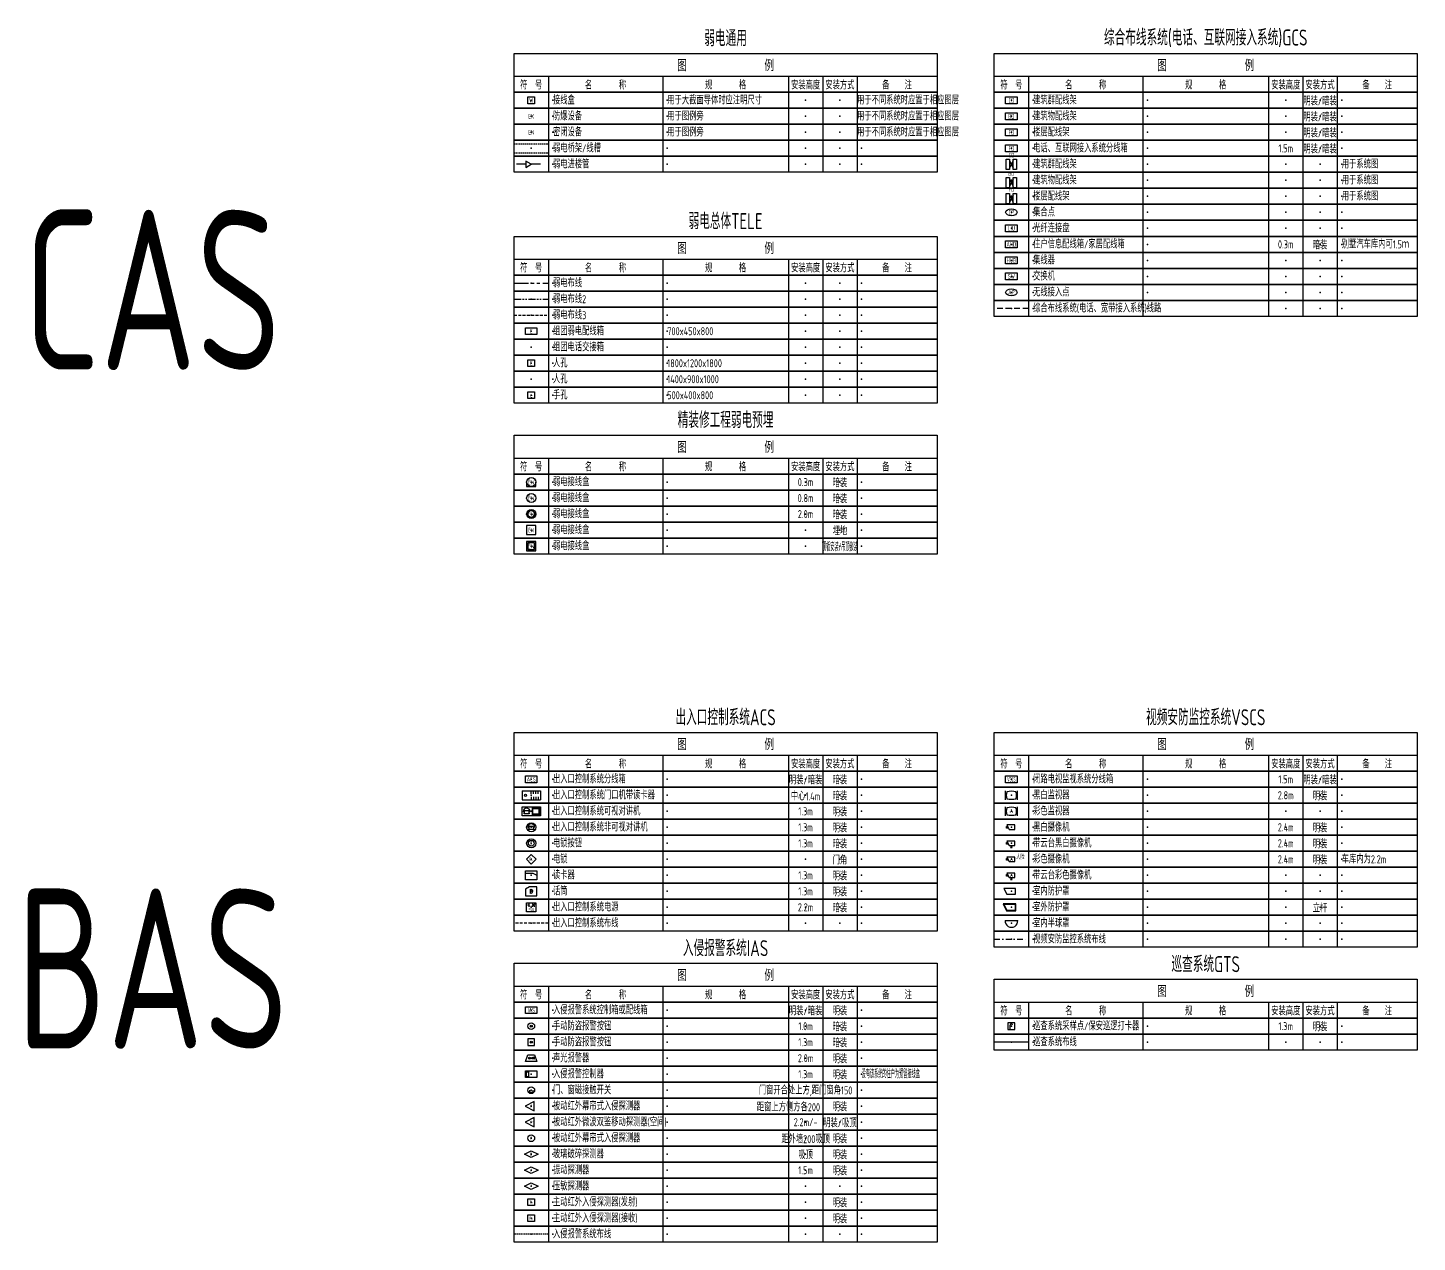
# Model space of a CAD drawing. Header units: millimetres. Extents: x -610917 to 349982, y -134386 to 210510.
# Drawn here: x -608387 to -547618, y -134386 to -81263 of the extents above; entities that cross this region are included whole.
import ezdxf
from ezdxf.enums import TextEntityAlignment as Align

# ---------------------------------------------------------------- set-up
doc = ezdxf.new("R2010")
doc.units = ezdxf.units.MM
doc.header["$LTSCALE"] = 500
doc.header["$MEASUREMENT"] = 0
for name, pattern in [('DASHDOT', [1, 0.5, -0.25, 0, -0.25]), ('DASHED', [0.75, 0.5, -0.25]), ('HIDDEN', [0.375, 0.25, -0.125]), ('HIDDEN2', [0.1875, 0.125, -0.0625]), ('PHANTOM', [2.5, 1.25, -0.25, 0.25, -0.25, 0.25, -0.25]), ('PHANTOM2', [1.25, 0.625, -0.125, 0.125, -0.125, 0.125, -0.125])]:
    doc.linetypes.add(name, pattern=pattern)
doc.layers.get('0').update_dxf_attribs({"linetype": 'CONTINUOUS'})
for name, color, linetype in [('E-ACS-DEVC', 3, 'CONTINUOUS'), ('E-ACS-EQPM', 2, 'CONTINUOUS'), ('E-ACS-WIRE', 4, 'HIDDEN'), ('E-GCS-EQPM', 3, 'CONTINUOUS'), ('E-GCS-WIRE', 4, 'DASHED'), ('E-GTS-DEVC', 3, 'CONTINUOUS'), ('E-GTS-WIRE', 4, 'CONTINUOUS'), ('E-IAS-DEVC', 3, 'CONTINUOUS'), ('E-IAS-EQPM', 2, 'CONTINUOUS'), ('E-IAS-WIRE', 4, 'HIDDEN2'), ('E-REQU-EMBD', 90, 'CONTINUOUS'), ('E-TELE-CMTB', 3, 'HIDDEN2'), ('E-TELE-DEVC', 3, 'CONTINUOUS'), ('E-TELE-EQPM', 3, 'CONTINUOUS'), ('E-TELE-WELL', 42, 'CONTINUOUS'), ('E-TELE-WIRE', 4, 'PHANTOM'), ('E-TELE-WIRE2', 4, 'PHANTOM2'), ('E-TELE-WIRE3', 4, 'HIDDEN'), ('E-UNIV-DIAG', 2, 'CONTINUOUS'), ('E-UNIV-EL', 140, 'CONTINUOUS'), ('E-UNIV-NOTE', 6, 'CONTINUOUS'), ('E-VSCS-DEVC', 3, 'CONTINUOUS'), ('E-VSCS-EQPM', 3, 'CONTINUOUS'), ('E-VSCS-WIRE', 4, 'DASHDOT')]:
    doc.layers.add(name, color=color, linetype=linetype)
doc.styles.add('TH-STYLE3', font='tssdeng.shx', dxfattribs={"width": 0.7, "bigfont": 'tssdchn.shx'})

# ---------------------------------------------------------------- blocks, each defined once
blk = doc.blocks.new('E-BKTS2')
for p, q in [((0, 0), (185, 0)), ((0, -7), (0, 0)), ((185, 0), (185, -7)), ((185, -7), (0, -7))]:
    blk.add_line(p, q)
at = {"linetype": 'Continuous'}
for p, q in [((15, 0), (15, -7)), ((65, 0), (65, -7)), ((120, 0), (120, -7)), ((135, 0), (135, -7)), ((150, 0), (150, -7))]:
    blk.add_line(p, q, dxfattribs=at)
for p in [(7.5, -3.5), (17, -3.5), (67, -3.5), (127.5, -3.5), (142.5, -3.5), (152, -3.5)]:
    blk.add_point(p, dxfattribs=at)
blk = doc.blocks.new('E-BKTS1')
blk.add_line((0, -10), (185, -10))
at = {"linetype": 'Continuous'}
for p, q in [((15, -10), (15, -17)), ((65, -10), (65, -17)), ((120, -10), (120, -17)), ((135, -10), (135, -17)), ((150, -10), (150, -17))]:
    blk.add_line(p, q, dxfattribs=at)
blk.add_lwpolyline([(0, 0), (185, 0), (185, -17), (0, -17)], close=True)
at = {"layer": 'E-UNIV-NOTE', "style": 'TH-STYLE3', "width": 0.7}
for s, height, p in [('图                例', 5, (92.5, -5)), ('安装高度', 3.5, (127.5, -13.5)), ('安装方式', 3.5, (142.5, -13.5))]:
    blk.add_text(s, height=height, dxfattribs=at).set_placement(p, align=Align.MIDDLE)
at = {"layer": 'E-UNIV-NOTE', "linetype": 'Continuous', "style": 'TH-STYLE3', "width": 0.7}
for s, p in [('符  号', (7.5, -13.5)), ('名       称', (40, -13.5)), ('规       格', (92.5, -13.5)), ('备    注', (167.5, -13.5))]:
    blk.add_text(s, height=3.5, dxfattribs=at).set_placement(p, align=Align.MIDDLE)
blk = doc.blocks.new('E-BACS31')
blk.add_lwpolyline([(-2, -2), (-2, 2), (2, 2), (2, -2)], close=True)
at = {"layer": 'E-UNIV-EL'}
for p, q in [((-1.5, 1.25), (-1.5, 0.75)), ((-1, 1.75), (-1, 0.25)), ((0.5, 1.75), (0.5, 1.25)), ((0.5, 1.25), (1.5, 1.25)), ((0.5, 0.75), (1.5, 0.75)), ((0.5, 0.25), (0.5, 0.75)), ((1.5, 1.75), (1.5, 1.25)), ((1.5, 0.25), (1.5, 0.75))]:
    blk.add_line(p, q, dxfattribs=at)
at = {"layer": 'E-UNIV-EL', "style": 'TH-STYLE3', "width": 0.7}
for tag, height, p in [('F1', 0.7, (-0.5, 0.5)), ('F', 1.3, (0, -1))]:
    blk.add_attdef(tag, text='', height=height, dxfattribs=at).set_placement(p, align=Align.MIDDLE)
blk = doc.blocks.new('E-BACS61')
blk.add_lwpolyline([(-2.5, 1), (-2.5, -2), (2.5, -2), (2.5, 2), (-0.77, 2)], close=True)
at = {"layer": 'E-UNIV-EL'}
blk.add_line((-0.5, 1), (-0.5, -1), dxfattribs=at)
blk.add_arc((0, 0), 0.75, 228.18969, 131.81031, dxfattribs=at)
blk = doc.blocks.new('E-BACS02-1')
blk.add_lwpolyline([(-4, 2), (4, 2), (4, -2), (-4, -2)], close=True)
at = {"layer": 'E-UNIV-EL'}
blk.add_lwpolyline([(-1.13, -0.16), (-0.5, -0.16, 1), (-3.5, -0.16), (-2.87, -0.16)], format="xyb", dxfattribs=at)
for points in [[(-3.12, -1.16), (-2.75, 0.34), (-1.25, 0.34), (-0.88, -1.16)], [(0.5, -1.5), (0.5, 1.5), (3.5, 1.5), (3.5, -1.5)], [(0.75, -1.25), (0.75, 1.25), (3.25, 1.25), (3.25, -1.25)]]:
    blk.add_lwpolyline(points, close=True, dxfattribs=at)
blk = doc.blocks.new('E-BACS02')
blk.add_circle((0, 0), 2)
at = {"layer": 'E-UNIV-EL'}
blk.add_lwpolyline([(0.87, 0), (1.5, 0, 1), (-1.5, 0), (-0.87, 0)], format="xyb", dxfattribs=at)
blk.add_lwpolyline([(-1.12, -1), (-0.75, 0.5), (0.75, 0.5), (1.12, -1)], close=True, dxfattribs=at)
blk = doc.blocks.new('E-BACS51')
blk.add_circle((0, 0), 2)
at = {"layer": 'E-UNIV-EL'}
blk.add_circle((0, 0), 1.25, dxfattribs=at)
at = {"layer": 'E-UNIV-EL', "style": 'TH-STYLE3', "width": 0.7}
blk.add_attdef('F', text='', height=1.3, dxfattribs=at).set_placement((0, 0), align=Align.MIDDLE)
blk = doc.blocks.new('E-BACS41')
blk.add_lwpolyline([(-2.5, 2), (2.5, 2), (2.5, -2), (-2.5, -2)], close=True)
at = {"layer": 'E-UNIV-EL'}
for p, q in [((-2.5, 1), (0.77, 1)), ((0.77, 1), (2.5, 0))]:
    blk.add_line(p, q, dxfattribs=at)
blk = doc.blocks.new('E-BACS21')
blk.add_lwpolyline([(0, -2.12), (-2.12, 0), (0, 2.12), (2.12, 0)], close=True)
at = {"layer": 'E-UNIV-EL', "style": 'TH-STYLE3', "width": 0.7}
blk.add_attdef('F', text='', height=1.3, dxfattribs=at).set_placement((0, 0), align=Align.MIDDLE)
blk = doc.blocks.new('E-BACS01')
for p, q in [((-4, 2), (-4, -2)), ((-4, 2), (4, 2)), ((4, 2), (4, -2)), ((-4, -2), (4, -2))]:
    blk.add_line(p, q)
at = {"layer": 'E-UNIV-EL'}
for p, q in [((0, 1), (0, 2)), ((0, 0.67), (0, 2)), ((1, 0.67), (1, 2)), ((2, 0.67), (2, 2)), ((3, 0.67), (3, 2)), ((0, -0.67), (0, -2)), ((0, -1), (0, -2)), ((1, -0.67), (1, -2)), ((2, -0.67), (2, -2)), ((3, -0.67), (3, -2))]:
    blk.add_line(p, q, dxfattribs=at)
blk.add_circle((-2.5, 0), 0.5, dxfattribs=at)
blk = doc.blocks.new('E-BGTS10')
blk.add_lwpolyline([(-1.5, -1.5), (1.5, -1.5), (1.5, 1.5), (-1.5, 1.5)], close=True)
at = {"layer": 'E-UNIV-EL'}
blk.add_line((-0.5, -1.5), (-0.5, 0.5), dxfattribs=at)
blk.add_arc((0, 0.46), 0.502, 5.04448, 174.95552, dxfattribs=at)
blk = doc.blocks.new('E-BVSCS000')
blk.add_lwpolyline([(-2.5, -1.5), (-2.5, 1.5), (2.5, 1.5), (2.5, -1.5)], close=True)
at = {"layer": 'E-UNIV-EL', "style": 'TH-STYLE3', "width": 0.5}
blk.add_attdef('BOX', text='', height=2, dxfattribs=at).set_placement((0, 0), align=Align.MIDDLE)
blk = doc.blocks.new('E-BVSCS010')
for p, q in [((-2.5, -2), (-2.5, 2)), ((2.5, 2), (2.5, -2))]:
    blk.add_line(p, q)
for centre, radius, start, end in [((2.375, 0), 4.625, 161.075356, 198.924644), ((0, -6.375), 8.125, 75.749967, 104.250033), ((-2.375, 0), 4.625, 341.075356, 18.924644), ((0, 6.375), 8.125, 255.749967, 284.250033)]:
    blk.add_arc(centre, radius, start, end)
blk = doc.blocks.new('E-BVSCS011')
for p, q in [((-2.5, -2), (-2.5, 2)), ((2.5, 2), (2.5, -2))]:
    blk.add_line(p, q)
for centre, radius, start, end in [((2.37, 0), 4.62, 161.07536, 198.92464), ((0, -6.37), 8.12, 75.74997, 104.25003), ((-2.38, 0), 4.62, 341.07536, 18.92464), ((0, 6.38), 8.12, 255.74997, 284.25003)]:
    blk.add_arc(centre, radius, start, end)
at = {"layer": 'E-UNIV-EL', "const_width": 0.25}
for points in [[(-0.12, 0.67, 1), (0.12, 0.67, 1)], [(-0.62, -0.33, 1), (-0.38, -0.33, 1)], [(0.38, -0.33, 1), (0.62, -0.33, 1)]]:
    blk.add_lwpolyline(points, format="xyb", close=True, dxfattribs=at)
blk = doc.blocks.new('E-BVSCS111')
blk.add_lwpolyline([(-1.3, -0.4), (-2.2, -0.4), (-2.2, 0.4), (-1.7, 0.4)])
for points in [[(1.5, 1), (-2, 1), (-1, -1), (1.5, -1)], [(-0.4, -1.8), (0.4, -1.8), (0, -1)]]:
    blk.add_lwpolyline(points, close=True)
at = {"layer": 'E-UNIV-EL', "const_width": 0.2}
for points in [[(-0.1, 0.4, 1), (0.1, 0.4, 1)], [(-0.5, -0.4, 1), (-0.3, -0.4, 1)], [(0.3, -0.4, 1), (0.5, -0.4, 1)]]:
    blk.add_lwpolyline(points, format="xyb", close=True, dxfattribs=at)
blk = doc.blocks.new('E-BVSCS100')
blk.add_lwpolyline([(-1.3, -0.4), (-2.2, -0.4), (-2.2, 0.4), (-1.7, 0.4)])
blk.add_lwpolyline([(1.5, 1), (-2, 1), (-1, -1), (1.5, -1)], close=True)
blk = doc.blocks.new('E-BVSCS101')
blk.add_lwpolyline([(-1.3, -0.4), (-2.2, -0.4), (-2.2, 0.4), (-1.7, 0.4)])
for points in [[(1.5, 1), (-2, 1), (-1, -1), (1.5, -1)], [(-0.4, -1.8), (0.4, -1.8), (0, -1)]]:
    blk.add_lwpolyline(points, close=True)
blk = doc.blocks.new('E-BVSCS200')
blk.add_lwpolyline([(1.75, -1.25), (1.75, 1.25), (-3.24, 1.25), (-1.99, -1.25)], close=True)
blk = doc.blocks.new('E-BVSCS201')
blk.add_lwpolyline([(2, -1.5), (2, 1.5), (-3.65, 1.5), (-2.15, -1.5)], close=True)
at = {"layer": 'E-UNIV-EL'}
blk.add_lwpolyline([(1.75, -1.25), (1.75, 1.25), (-3.24, 1.25), (-1.99, -1.25)], close=True, dxfattribs=at)
blk = doc.blocks.new('E-BVSCS210')
blk.add_line((-2.75, 1.25), (2.75, 1.25))
blk.add_arc((0, 1.01), 2.76, 175.02089, 4.97911)
blk = doc.blocks.new('E-BIAS111')
blk.add_circle((0, 0), 1.5)
at = {"layer": 'E-UNIV-EL', "style": 'TH-STYLE3', "width": 0.6}
blk.add_attdef('F', text='', height=1.3, dxfattribs=at).set_placement((0, 0), align=Align.MIDDLE)
blk = doc.blocks.new('E-BIAS110')
blk.add_lwpolyline([(1.33, -2), (1.33, 2), (-2.67, 0)], close=True)
at = {"layer": 'E-UNIV-EL', "style": 'TH-STYLE3', "width": 0.5}
blk.add_attdef('F', text='', height=1.3, dxfattribs=at).set_placement((0, 0), align=Align.MIDDLE)
blk = doc.blocks.new('E-BIAS120')
blk.add_lwpolyline([(1.33, -2), (1.33, 2), (-2.67, 0)], close=True)
at = {"layer": 'E-UNIV-EL', "style": 'TH-STYLE3', "width": 0.5}
blk.add_attdef('F', text='', height=1.3, dxfattribs=at).set_placement((0, 0), align=Align.MIDDLE)
blk = doc.blocks.new('E-BIAS100')
blk.add_circle((0, 0), 1.5)
at = {"layer": 'E-UNIV-EL'}
blk.add_lwpolyline([(-0.81, 0), (-0.81, -0.81), (0.81, -0.81), (0.81, 0)], dxfattribs=at)
blk = doc.blocks.new('E-BIAS020')
blk.add_lwpolyline([(-2.5, -1.5), (-1.5, 1.5), (1.5, 1.5), (2.5, -1.5)], close=True)
at = {"layer": 'E-UNIV-EL'}
for p, q in [((-1.1, 0.35), (-0.4, -0.35)), ((-0.4, 0.35), (-1.1, -0.35)), ((0.25, 0.25), (0.25, -0.25)), ((0.25, 0.25), (0.65, 0.25)), ((1.25, 0.5), (0.65, 0.25)), ((0.65, 0.25), (0.65, -0.25)), ((1.25, 0.5), (1.25, -0.5)), ((0.65, -0.25), (0.25, -0.25)), ((1.25, -0.5), (0.65, -0.25))]:
    blk.add_line(p, q, dxfattribs=at)
blk.add_circle((-0.75, 0), 0.5, dxfattribs=at)
blk = doc.blocks.new('E-BIAS010')
blk.add_lwpolyline([(-2.5, -1.5), (-2.5, 1.5), (2.5, 1.5), (2.5, -1.5)], close=True)
at = {"layer": 'E-UNIV-EL'}
for p, q in [((-2, 1), (-1, 1)), ((-2, -1), (-2, 1)), ((-1, -1), (-1, 1)), ((-2, -1), (-1, -1))]:
    blk.add_line(p, q, dxfattribs=at)
blk = doc.blocks.new('E-BIAS000')
blk.add_lwpolyline([(-2.5, -1.5), (-2.5, 1.5), (2.5, 1.5), (2.5, -1.5)], close=True)
at = {"layer": 'E-UNIV-EL', "style": 'TH-STYLE3', "width": 0.7}
blk.add_attdef('BOX', text='', height=2, dxfattribs=at).set_placement((0, 0), align=Align.MIDDLE)
blk = doc.blocks.new('E-BIAS200')
blk.add_circle((0, 0), 1.5)
at = {"layer": 'E-UNIV-EL'}
blk.add_circle((0, 0), 0.5, dxfattribs=at)
blk = doc.blocks.new('E-BIAS201')
blk.add_lwpolyline([(-1.5, -1.5), (1.5, -1.5), (1.5, 1.5), (-1.5, 1.5)], close=True)
at = {"layer": 'E-UNIV-EL'}
blk.add_circle((0, 0), 0.5, dxfattribs=at)
blk = doc.blocks.new('E-BIAS150')
blk.add_lwpolyline([(0, 1.5), (3, 0), (0, -1.5), (-3, 0)], close=True)
at = {"layer": 'E-UNIV-EL', "style": 'TH-STYLE3', "width": 0.7}
blk.add_attdef('F', text='', height=1.3, dxfattribs=at).set_placement((0, 0), align=Align.MIDDLE)
blk = doc.blocks.new('E-BIAS160')
blk.add_lwpolyline([(0, 1.5), (3, 0), (0, -1.5), (-3, 0)], close=True)
at = {"layer": 'E-UNIV-EL', "style": 'TH-STYLE3', "width": 0.7}
blk.add_attdef('F', text='', height=1.3, dxfattribs=at).set_placement((0, 0), align=Align.MIDDLE)
blk = doc.blocks.new('E-BIAS300')
blk.add_lwpolyline([(-1.5, -1.5), (-1.5, 1.5), (1.5, 1.5), (1.5, -1.5)], close=True)
at = {"layer": 'E-UNIV-EL', "style": 'TH-STYLE3', "width": 0.7}
blk.add_attdef('F', text='', height=1.3, dxfattribs=at).set_placement((0, 0), align=Align.MIDDLE)
blk = doc.blocks.new('E-BIAS301')
blk.add_lwpolyline([(-1.5, -1.5), (-1.5, 1.5), (1.5, 1.5), (1.5, -1.5)], close=True)
at = {"layer": 'E-UNIV-EL', "style": 'TH-STYLE3', "width": 0.7}
blk.add_attdef('F', text='', height=1.3, dxfattribs=at).set_placement((0, 0), align=Align.MIDDLE)
blk = doc.blocks.new('E-BACS11')
blk.add_lwpolyline([(-2.5, -1.5), (-2.5, 1.5), (2.5, 1.5), (2.5, -1.5)], close=True)
at = {"layer": 'E-UNIV-EL', "style": 'TH-STYLE3', "width": 0.7}
blk.add_attdef('BOX', text='', height=2, dxfattribs=at).set_placement((0, 0), align=Align.MIDDLE)
blk = doc.blocks.new('E-BESITE01')
blk.add_lwpolyline([(-2.5, -1.5), (-2.5, 1.5), (2.5, 1.5), (2.5, -1.5)], close=True)
at = {"layer": 'E-UNIV-EL', "style": 'TH-STYLE3', "width": 0.7}
blk.add_attdef('BOX', text='', height=2, dxfattribs=at).set_placement((0, 0), align=Align.MIDDLE)
blk = doc.blocks.new('E-BESITE11')
blk.add_lwpolyline([(-1.5, -1.5), (-1.5, 1.5), (1.5, 1.5), (1.5, -1.5)], close=True)
at = {"layer": 'E-UNIV-EL', "style": 'TH-STYLE3', "width": 0.7}
blk.add_attdef('FUNCTION', text='', height=2, dxfattribs=at).set_placement((0, 0), align=Align.MIDDLE)
blk = doc.blocks.new('E-BESITE11-1')
blk.add_lwpolyline([(-1.5, -1.5), (-1.5, 1.5), (1.5, 1.5), (1.5, -1.5)], close=True)
at = {"layer": 'E-UNIV-EL', "style": 'TH-STYLE3', "width": 0.7}
blk.add_attdef('FUNCTION', text='', height=2, dxfattribs=at).set_placement((0, 0), align=Align.MIDDLE)
blk = doc.blocks.new('E-BTELE90')
blk.add_lwpolyline([(-2, 0), (-2, -2), (2, -2), (2, 0)])
blk.add_circle((0, 0), 2)
at = {"layer": 'E-UNIV-EL', "style": 'TH-STYLE3', "width": 0.7}
blk.add_attdef('SOCKET', text='', height=2, dxfattribs=at).set_placement((0, 0), align=Align.MIDDLE)
blk = doc.blocks.new('E-BTELE91')
blk.add_circle((0, 0), 2)
at = {"layer": 'E-UNIV-EL', "style": 'TH-STYLE3', "width": 0.7}
blk.add_attdef('SOCKET', text='', height=2, dxfattribs=at).set_placement((0, 0), align=Align.MIDDLE)
blk = doc.blocks.new('E-BTELE91-1')
blk.add_circle((0, 0), 2)
at = {"layer": 'E-UNIV-EL'}
blk.add_circle((0, 0), 1.5, dxfattribs=at)
at = {"layer": 'E-UNIV-EL', "style": 'TH-STYLE3', "width": 0.7}
blk.add_attdef('SOCKET', text='', height=2, dxfattribs=at).set_placement((0, 0), align=Align.MIDDLE)
blk = doc.blocks.new('E-BTELE91-2')
blk.add_lwpolyline([(-2, 2), (-2, -2), (2, -2), (2, 2)], close=True)
at = {"layer": 'E-UNIV-EL', "style": 'TH-STYLE3', "width": 0.6}
blk.add_attdef('SOCKET', text='', height=2, dxfattribs=at).set_placement((0, 0), align=Align.MIDDLE)
blk = doc.blocks.new('E-BTELE91-3')
blk.add_lwpolyline([(-2, 2), (-2, -2), (2, -2), (2, 2)], close=True)
at = {"layer": 'E-UNIV-EL'}
blk.add_lwpolyline([(-1.5, 1.5), (-1.5, -1.5), (1.5, -1.5), (1.5, 1.5)], close=True, dxfattribs=at)
at = {"layer": 'E-UNIV-EL', "style": 'TH-STYLE3', "width": 0.7}
blk.add_attdef('SOCKET', text='', height=2, dxfattribs=at).set_placement((0, 0), align=Align.MIDDLE)
blk = doc.blocks.new('E-BCABLE01')
for p, q in [((0, 0), (2, 0)), ((3.2, 0), (5.2, 0))]:
    blk.add_line(p, q)
blk.add_lwpolyline([(3.2, -0.69), (3.2, 0.69), (2, 0)], close=True)
blk = doc.blocks.new('E-BGC001')
blk.add_lwpolyline([(-2.5, -1.5), (-2.5, 1.5), (2.5, 1.5), (2.5, -1.5)], close=True)
at = {"layer": 'E-UNIV-EL', "style": 'TH-STYLE3', "width": 0.7}
blk.add_attdef('BOX', text='', height=2, dxfattribs=at).set_placement((0, 0), align=Align.MIDDLE)
blk = doc.blocks.new('E-BGC002')
blk.add_lwpolyline([(-2.5, -1.5), (-2.5, 1.5), (2.5, 1.5), (2.5, -1.5)], close=True)
at = {"layer": 'E-UNIV-EL', "style": 'TH-STYLE3', "width": 0.7}
blk.add_attdef('BOX', text='', height=2, dxfattribs=at).set_placement((0, 0), align=Align.MIDDLE)
blk = doc.blocks.new('E-BGC003')
blk.add_lwpolyline([(-2.5, -1.5), (-2.5, 1.5), (2.5, 1.5), (2.5, -1.5)], close=True)
at = {"layer": 'E-UNIV-EL', "style": 'TH-STYLE3', "width": 0.7}
blk.add_attdef('BOX', text='', height=2, dxfattribs=at).set_placement((0, 0), align=Align.MIDDLE)
blk = doc.blocks.new('E-BGC012')
for p, q in [((-0.75, 1.5), (0.75, -1.5)), ((0.75, 1.5), (-0.75, -1.5))]:
    blk.add_line(p, q)
for points in [[(-0.75, -2.25), (-2.25, -2.25), (-2.25, 2.25), (-0.75, 2.25)], [(2.25, -2.25), (0.75, -2.25), (0.75, 2.25), (2.25, 2.25)]]:
    blk.add_lwpolyline(points, close=True)
at = {"layer": 'E-UNIV-EL', "style": 'TH-STYLE3', "width": 0.7}
blk.add_attdef('BOX', text='', height=2, dxfattribs=at).set_placement((0, 4), align=Align.MIDDLE)
blk = doc.blocks.new('E-BGC013')
for p, q in [((-0.75, 1.5), (0.75, -1.5)), ((0.75, 1.5), (-0.75, -1.5))]:
    blk.add_line(p, q)
for points in [[(-0.75, -2.25), (-2.25, -2.25), (-2.25, 2.25), (-0.75, 2.25)], [(2.25, -2.25), (0.75, -2.25), (0.75, 2.25), (2.25, 2.25)]]:
    blk.add_lwpolyline(points, close=True)
at = {"layer": 'E-UNIV-EL', "style": 'TH-STYLE3', "width": 0.7}
blk.add_attdef('BOX', text='', height=2, dxfattribs=at).set_placement((0, 4), align=Align.MIDDLE)
blk = doc.blocks.new('E-BGC021')
blk.add_lwpolyline([(-2.5, -1.5), (-2.5, 1.5), (2.5, 1.5), (2.5, -1.5)], close=True)
at = {"layer": 'E-UNIV-EL', "style": 'TH-STYLE3', "width": 0.7}
blk.add_attdef('BOX', text='', height=2, dxfattribs=at).set_placement((0, 0), align=Align.MIDDLE)
blk = doc.blocks.new('E-BGC022')
blk.add_lwpolyline([(-2.5, -1.5), (-2.5, 1.5), (2.5, 1.5), (2.5, -1.5)], close=True)
at = {"layer": 'E-UNIV-EL', "style": 'TH-STYLE3', "width": 0.7}
blk.add_attdef('BOX', text='', height=2, dxfattribs=at).set_placement((0, 0), align=Align.MIDDLE)
blk = doc.blocks.new('E-BGC023')
blk.add_ellipse((0, 0), major_axis=(-2.5, 0), ratio=0.6)
at = {"layer": 'E-UNIV-EL', "style": 'TH-STYLE3', "width": 0.7}
blk.add_attdef('BOX', text='', height=2, dxfattribs=at).set_placement((0, 0), align=Align.MIDDLE)
blk = doc.blocks.new('E-BGC004')
blk.add_ellipse((0, 0), major_axis=(-2.5, 0), ratio=0.6)
at = {"layer": 'E-UNIV-EL', "style": 'TH-STYLE3', "width": 0.7}
blk.add_attdef('BOX', text='', height=2, dxfattribs=at).set_placement((0, 0), align=Align.MIDDLE)
blk = doc.blocks.new('E-BGC006')
blk.add_lwpolyline([(-2.5, -1.5), (-2.5, 1.5), (2.5, 1.5), (2.5, -1.5)], close=True)
at = {"layer": 'E-UNIV-EL', "style": 'TH-STYLE3', "width": 0.7}
blk.add_attdef('BOX', text='', height=2, dxfattribs=at).set_placement((0, 0), align=Align.MIDDLE)
blk = doc.blocks.new('E-BGC005')
blk.add_lwpolyline([(-2.5, -1.5), (-2.5, 1.5), (2.5, 1.5), (2.5, -1.5)], close=True)
at = {"layer": 'E-UNIV-EL', "style": 'TH-STYLE3', "width": 0.7}
blk.add_attdef('BOX', text='', height=2, dxfattribs=at).set_placement((0, 0), align=Align.MIDDLE)
blk = doc.blocks.new('E-BS001')
blk.add_lwpolyline([(-1.5, -1.5), (-1.5, 1.5), (1.5, 1.5), (1.5, -1.5)], close=True)
at = {"layer": 'E-UNIV-EL', "style": 'TH-STYLE3', "width": 0.7}
blk.add_attdef('SOCKET', text='', height=2, dxfattribs=at).set_placement((0, 0), align=Align.MIDDLE)
blk = doc.blocks.new('E-BGC011')
for p, q in [((-0.75, 1.5), (0.75, -1.5)), ((0.75, 1.5), (-0.75, -1.5))]:
    blk.add_line(p, q)
for points in [[(-0.75, -2.25), (-2.25, -2.25), (-2.25, 2.25), (-0.75, 2.25)], [(2.25, -2.25), (0.75, -2.25), (0.75, 2.25), (2.25, 2.25)]]:
    blk.add_lwpolyline(points, close=True)
at = {"layer": 'E-UNIV-EL', "style": 'TH-STYLE3', "width": 0.7}
blk.add_attdef('BOX', text='', height=2, dxfattribs=at).set_placement((0, 4), align=Align.MIDDLE)
blk = doc.blocks.new('E-BVSCS110')
blk.add_lwpolyline([(-1.3, -0.4), (-2.2, -0.4), (-2.2, 0.4), (-1.7, 0.4)])
blk.add_lwpolyline([(1.5, 1), (-2, 1), (-1, -1), (1.5, -1)], close=True)
at = {"layer": 'E-UNIV-EL', "const_width": 0.2}
for points in [[(-0.1, 0.4, 1), (0.1, 0.4, 1)], [(-0.5, -0.4, 1), (-0.3, -0.4, 1)], [(0.3, -0.4, 1), (0.5, -0.4, 1)]]:
    blk.add_lwpolyline(points, format="xyb", close=True, dxfattribs=at)
blk = doc.blocks.new('E-BVSCS110-1')
at = {"layer": 'E-VSCS-DEVC'}
blk.add_blockref('E-BVSCS110', (0, 0), dxfattribs=at)
at = {"layer": 'E-UNIV-EL', "style": 'TH-STYLE3', "width": 0.7}
blk.add_attdef('人脸', (2.1, 0), '', height=2, dxfattribs=at)

msp = doc.modelspace()

# ---------------------------------------------------------------- linework, layer by layer
at = {"layer": 'E-ACS-WIRE'}
msp.add_line((-585618, -120436), (-587118, -120436), dxfattribs=at)
at = {"layer": 'E-GCS-WIRE'}
msp.add_line((-564618, -93536), (-566118, -93536), dxfattribs=at)
at = {"layer": 'E-GTS-WIRE'}
msp.add_line((-564618, -125636), (-566118, -125636), dxfattribs=at)
at = {"layer": 'E-IAS-WIRE'}
msp.add_line((-585618, -134036), (-587118, -134036), dxfattribs=at)
at = {"layer": 'E-TELE-CMTB'}
for p, q in [((-587118, -86336), (-585618, -86336)), ((-587118, -86736), (-585618, -86736))]:
    msp.add_line(p, q, dxfattribs=at)
at = {"layer": 'E-TELE-WIRE'}
msp.add_line((-587118, -92436), (-585618, -92436), dxfattribs=at)
at = {"layer": 'E-TELE-WIRE2'}
msp.add_line((-587118, -93136), (-585618, -93136), dxfattribs=at)
at = {"layer": 'E-TELE-WIRE3'}
msp.add_line((-587118, -93836), (-585618, -93836), dxfattribs=at)
at = {"layer": 'E-VSCS-WIRE'}
msp.add_line((-566118, -121136), (-564618, -121136), dxfattribs=at)

# ---------------------------------------------------------------- block references
at = {"layer": 'E-ACS-DEVC', "xscale": 100, "yscale": 100, "zscale": 100}
for name, p in [('E-BACS01', (-586368, -114836)), ('E-BACS02-1', (-586368, -115536)), ('E-BACS02', (-586368, -116236)), ('E-BACS41', (-586368, -118336)), ('E-BACS61', (-586368, -119036))]:
    msp.add_blockref(name, p, dxfattribs=at)
for name, p, values in [('E-BACS51', (-586368, -116936), {'F': 'E'}), ('E-BACS21', (-586368, -117636), {'F': 'EL'}), ('E-BACS31', (-586368, -119736), {'F1': '2', 'F': 'PSU'})]:
    msp.add_blockref(name, p, dxfattribs=at).add_auto_attribs(values)
at = {"layer": 'E-ACS-EQPM', "xscale": 100, "yscale": 100, "zscale": 100}
msp.add_blockref('E-BACS11', (-586368, -114136), dxfattribs=at).add_auto_attribs({'BOX': 'ACS'})
at = {"layer": 'E-GCS-EQPM', "xscale": 100, "yscale": 100, "zscale": 100}
for name, p, values in [('E-BGC001', (-565368, -84436), {'BOX': 'CD'}), ('E-BGC002', (-565368, -85136), {'BOX': 'BD'}), ('E-BGC003', (-565368, -85836), {'BOX': 'FD'}), ('E-BGC003', (-565368, -86536), {'BOX': 'FD'}), ('E-BGC011', (-565368, -87236), {'BOX': 'CD'}), ('E-BGC012', (-565368, -88036), {'BOX': 'BD'}), ('E-BGC013', (-565368, -88736), {'BOX': 'FD'}), ('E-BGC004', (-565368, -89336), {'BOX': 'CP'}), ('E-BGC005', (-565368, -90036), {'BOX': 'LIU'}), ('E-BGC006', (-565368, -90736), {'BOX': 'AHD'}), ('E-BGC021', (-565368, -91436), {'BOX': 'HUB'}), ('E-BGC022', (-565368, -92136), {'BOX': 'SW'}), ('E-BGC023', (-565368, -92836), {'BOX': 'AP'})]:
    msp.add_blockref(name, p, dxfattribs=at).add_auto_attribs(values)
at = {"layer": 'E-GTS-DEVC', "xscale": 100, "yscale": 100, "zscale": 100}
msp.add_blockref('E-BGTS10', (-565368, -124936), dxfattribs=at)
at = {"layer": 'E-IAS-DEVC', "xscale": 100, "yscale": 100, "zscale": 100}
for name, p in [('E-BIAS200', (-586368, -124936)), ('E-BIAS201', (-586368, -125636)), ('E-BIAS020', (-586368, -126336)), ('E-BIAS010', (-586368, -127036)), ('E-BIAS100', (-586368, -127736))]:
    msp.add_blockref(name, p, dxfattribs=at)
for name, p, values in [('E-BIAS110', (-586368, -128436), {'F': 'IR'}), ('E-BIAS120', (-586368, -129136), {'F': 'IR/M'}), ('E-BIAS150', (-586368, -130536), {'F': 'B'}), ('E-BIAS160', (-586368, -131236), {'F': 'A'}), ('E-BIAS160', (-586368, -131936), {'F': 'P'}), ('E-BIAS300', (-586368, -132636), {'F': 'Tx'}), ('E-BIAS301', (-586368, -133336), {'F': 'Rx'})]:
    msp.add_blockref(name, p, dxfattribs=at).add_auto_attribs(values)
at = {"layer": 'E-IAS-DEVC'}
ref = msp.add_blockref('E-BIAS111', (-586368, -129836), dxfattribs=dict(at, xscale=100, yscale=100, zscale=100))
ref.add_attrib('F', 'IR', dxfattribs={"layer": 'E-UNIV-EL', "height": 130, "style": 'TH-STYLE3', "width": 0.5}).set_placement((-586368, -129836), align=Align.MIDDLE)
at = {"layer": 'E-IAS-EQPM', "xscale": 100, "yscale": 100, "zscale": 100}
msp.add_blockref('E-BIAS000', (-586368, -124236), dxfattribs=at).add_auto_attribs({'BOX': 'IAS'})
at = {"layer": 'E-REQU-EMBD', "xscale": 200, "yscale": 200, "zscale": 200, "rotation": 180}
msp.add_blockref('E-BCABLE01', (-585968, -87236), dxfattribs=at)
at = {"layer": 'E-TELE-DEVC', "xscale": 100, "yscale": 100, "zscale": 100}
for name, p, values in [('E-BS001', (-586368, -84436), {'SOCKET': 'W'}), ('E-BTELE90', (-586368, -101136), {'SOCKET': 'EW'}), ('E-BTELE91', (-586368, -101836), {'SOCKET': 'EW'}), ('E-BTELE91-1', (-586368, -102536), {'SOCKET': 'EW'}), ('E-BTELE91-2', (-586368, -103236), {'SOCKET': 'EW'}), ('E-BTELE91-3', (-586368, -103936), {'SOCKET': 'EW'})]:
    msp.add_blockref(name, p, dxfattribs=at).add_auto_attribs(values)
at = {"layer": 'E-TELE-EQPM', "xscale": 100, "yscale": 100, "zscale": 100}
msp.add_blockref('E-BESITE01', (-586368, -94536), dxfattribs=at).add_auto_attribs({'BOX': 'E'})
at = {"layer": 'E-TELE-WELL', "xscale": 100, "yscale": 100, "zscale": 100}
for name, p, values in [('E-BESITE11', (-586368, -95936), {'FUNCTION': 'E'}), ('E-BESITE11-1', (-586368, -97336), {'FUNCTION': 'e'})]:
    msp.add_blockref(name, p, dxfattribs=at).add_auto_attribs(values)
at = {"layer": 'E-UNIV-DIAG', "xscale": 100, "yscale": 100, "zscale": 100}
for name, p in [('E-BKTS1', (-587118, -82386)), ('E-BKTS1', (-566118, -82386)), ('E-BKTS2', (-587118, -84086)), ('E-BKTS2', (-566118, -84086)), ('E-BKTS2', (-587118, -84786)), ('E-BKTS2', (-566118, -84786)), ('E-BKTS2', (-587118, -85486)), ('E-BKTS2', (-566118, -85486)), ('E-BKTS2', (-587118, -86186)), ('E-BKTS2', (-566118, -86186)), ('E-BKTS2', (-587118, -86886)), ('E-BKTS2', (-566118, -86886)), ('E-BKTS2', (-566118, -87586)), ('E-BKTS2', (-566118, -88286)), ('E-BKTS2', (-566118, -88986)), ('E-BKTS2', (-566118, -89686)), ('E-BKTS1', (-587118, -90386)), ('E-BKTS2', (-566118, -90386)), ('E-BKTS2', (-566118, -91086)), ('E-BKTS2', (-587118, -92086)), ('E-BKTS2', (-566118, -91786)), ('E-BKTS2', (-587118, -92786)), ('E-BKTS2', (-566118, -92486)), ('E-BKTS2', (-587118, -93486)), ('E-BKTS2', (-566118, -93186)), ('E-BKTS2', (-587118, -94186)), ('E-BKTS2', (-587118, -94886)), ('E-BKTS2', (-587118, -95586)), ('E-BKTS2', (-587118, -96286)), ('E-BKTS2', (-587118, -96986)), ('E-BKTS1', (-587118, -99086)), ('E-BKTS2', (-587118, -100786)), ('E-BKTS2', (-587118, -101486)), ('E-BKTS2', (-587118, -102186)), ('E-BKTS2', (-587118, -102886)), ('E-BKTS2', (-587118, -103586)), ('E-BKTS1', (-587118, -112086)), ('E-BKTS1', (-566118, -112086)), ('E-BKTS2', (-587118, -113786)), ('E-BKTS2', (-566118, -113786)), ('E-BKTS2', (-587118, -114486)), ('E-BKTS2', (-566118, -114486)), ('E-BKTS2', (-587118, -115186)), ('E-BKTS2', (-566118, -115186)), ('E-BKTS2', (-587118, -115886)), ('E-BKTS2', (-566118, -115886)), ('E-BKTS2', (-587118, -116586)), ('E-BKTS2', (-566118, -116586)), ('E-BKTS2', (-587118, -117286)), ('E-BKTS2', (-566118, -117286)), ('E-BKTS2', (-587118, -117986)), ('E-BKTS2', (-566118, -117986)), ('E-BKTS2', (-587118, -118686)), ('E-BKTS2', (-566118, -118686)), ('E-BKTS2', (-587118, -119386)), ('E-BKTS2', (-566118, -119386)), ('E-BKTS2', (-587118, -120086)), ('E-BKTS2', (-566118, -120086)), ('E-BKTS2', (-566118, -120786)), ('E-BKTS1', (-587118, -122186)), ('E-BKTS1', (-566118, -122886)), ('E-BKTS2', (-587118, -123886)), ('E-BKTS2', (-587118, -124586)), ('E-BKTS2', (-566118, -124586)), ('E-BKTS2', (-587118, -125286)), ('E-BKTS2', (-566118, -125286)), ('E-BKTS2', (-587118, -125986)), ('E-BKTS2', (-587118, -126686)), ('E-BKTS2', (-587118, -127386)), ('E-BKTS2', (-587118, -128086)), ('E-BKTS2', (-587118, -128786)), ('E-BKTS2', (-587118, -129486)), ('E-BKTS2', (-587118, -130186)), ('E-BKTS2', (-587118, -130886)), ('E-BKTS2', (-587118, -131586)), ('E-BKTS2', (-587118, -132286)), ('E-BKTS2', (-587118, -132986)), ('E-BKTS2', (-587118, -133686))]:
    msp.add_blockref(name, p, dxfattribs=at)
at = {"layer": 'E-UNIV-NOTE', "xscale": 100, "yscale": 100, "zscale": 100}
msp.add_blockref('E-BVSCS110-1', (-565368, -117636), dxfattribs=at).add_auto_attribs({'人脸': '人脸'})
at = {"layer": 'E-VSCS-DEVC', "xscale": 100, "yscale": 100, "zscale": 100}
for name, p in [('E-BVSCS100', (-565368, -116236)), ('E-BVSCS101', (-565368, -116936)), ('E-BVSCS111', (-565368, -118336)), ('E-BVSCS200', (-565368, -119036)), ('E-BVSCS201', (-565368, -119736)), ('E-BVSCS210', (-565368, -120436))]:
    msp.add_blockref(name, p, dxfattribs=at)
at = {"layer": 'E-VSCS-EQPM', "xscale": 100, "yscale": 100, "zscale": 100}
msp.add_blockref('E-BVSCS000', (-565368, -114136), dxfattribs=at).add_auto_attribs({'BOX': 'VSCS'})
for name, p in [('E-BVSCS010', (-565368, -114836)), ('E-BVSCS011', (-565368, -115536))]:
    msp.add_blockref(name, p, dxfattribs=at)

# ---------------------------------------------------------------- texts
at = {"layer": 'E-TELE-DEVC', "style": 'TH-STYLE3', "width": 0.7}
for s, p in [('EX', (-586368, -85136)), ('EN', (-586368, -85836))]:
    msp.add_text(s, height=200, dxfattribs=at).set_placement(p, align=Align.MIDDLE)
at = {"layer": 'E-UNIV-NOTE', "style": 'TH-STYLE3'}
for s, height, width, p in [('弱电通用', 700, 0.7, (-577868, -81686)), ('综合布线系统(电话、互联网接入系统)GCS', 700, 0.7, (-556868, -81686)), ('明装/暗装', 350, 0.7, (-551868, -84436)), ('明装/暗装', 350, 0.7, (-551868, -85136)), ('明装/暗装', 350, 0.7, (-551868, -85836)), ('1.5m', 350, 0.7, (-553368, -86536)), ('明装/暗装', 350, 0.7, (-551868, -86536)), ('CAS', 7000, 0.7, (-602948, -92719)), ('弱电总体TELE', 700, 0.7, (-577868, -89686)), ('暗装', 350, 0.7, (-551868, -90736)), ('0.3m', 350, 0.7, (-553368, -90736)), ('精装修工程弱电预埋', 700, 0.7, (-577868, -98386)), ('0.3m', 350, 0.7, (-574368, -101136)), ('暗装', 350, 0.7, (-572868, -101136)), ('0.8m', 350, 0.7, (-574368, -101836)), ('暗装', 350, 0.7, (-572868, -101836)), ('2.0m', 350, 0.7, (-574368, -102536)), ('暗装', 350, 0.7, (-572868, -102536)), ('埋地', 350, 0.7, (-572868, -103236)), ('顶板安装/吊顶嵌装', 350, 0.4, (-572868, -103936)), ('出入口控制系统ACS', 700, 0.7, (-577868, -111386)), ('视频安防监控系统VSCS', 700, 0.7, (-556868, -111386)), ('明装/暗装', 350, 0.7, (-574368, -114136)), ('暗装', 350, 0.7, (-572868, -114136)), ('1.5m', 350, 0.7, (-553368, -114136)), ('明装/暗装', 350, 0.7, (-551868, -114136)), ('中心1.4m', 350, 0.7, (-574368, -114836)), ('暗装', 350, 0.7, (-572868, -114836)), ('2.8m', 350, 0.7, (-553368, -114836)), ('明装', 350, 0.7, (-551868, -114836)), ('1.3m', 350, 0.7, (-574368, -115536)), ('明装', 350, 0.7, (-572868, -115536)), ('1.3m', 350, 0.7, (-574368, -116236)), ('明装', 350, 0.7, (-572868, -116236)), ('2.4m', 350, 0.7, (-553368, -116236)), ('明装', 350, 0.7, (-551868, -116236)), ('1.3m', 350, 0.7, (-574368, -116936)), ('暗装', 350, 0.7, (-572868, -116936)), ('2.4m', 350, 0.7, (-553368, -116936)), ('明装', 350, 0.7, (-551868, -116936)), ('门角', 350, 0.7, (-572868, -117636)), ('2.4m', 350, 0.7, (-553368, -117636)), ('明装', 350, 0.7, (-551868, -117636)), ('1.3m', 350, 0.7, (-574368, -118336)), ('明装', 350, 0.7, (-572868, -118336)), ('BAS', 7000, 0.7, (-602948, -122419)), ('1.3m', 350, 0.7, (-574368, -119036)), ('明装', 350, 0.7, (-572868, -119036)), ('2.2m', 350, 0.7, (-574368, -119736)), ('暗装', 350, 0.7, (-572868, -119736)), ('立杆', 350, 0.7, (-551868, -119736)), ('入侵报警系统IAS', 700, 0.7, (-577868, -121486)), ('巡查系统GTS', 700, 0.7, (-556868, -122186)), ('明装/暗装', 350, 0.7, (-574368, -124236)), ('明装', 350, 0.7, (-572868, -124236)), ('1.0m', 350, 0.7, (-574368, -124936)), ('暗装', 350, 0.7, (-572868, -124936)), ('1.3m', 350, 0.7, (-553368, -124936)), ('明装', 350, 0.7, (-551868, -124936)), ('1.3m', 350, 0.7, (-574368, -125636)), ('暗装', 350, 0.7, (-572868, -125636)), ('2.0m', 350, 0.7, (-574368, -126336)), ('明装', 350, 0.7, (-572868, -126336)), ('1.3m', 350, 0.7, (-574368, -127036)), ('明装', 350, 0.7, (-572868, -127036)), ('门窗开合处上方,距门窗角150', 350, 0.7, (-574368, -127736)), ('距窗上方侧方各200', 350, 0.7, (-575118, -128436)), ('明装', 350, 0.7, (-572868, -128436)), ('2.2m/-', 350, 0.7, (-574368, -129136)), ('明装/吸顶', 350, 0.7, (-572868, -129136)), ('距外墙200吸顶', 350, 0.7, (-574368, -129836)), ('明装', 350, 0.7, (-572868, -129836)), ('吸顶', 350, 0.7, (-574368, -130536)), ('明装', 350, 0.7, (-572868, -130536)), ('1.5m', 350, 0.7, (-574368, -131236)), ('明装', 350, 0.7, (-572868, -131236)), ('明装', 350, 0.7, (-572868, -132636)), ('明装', 350, 0.7, (-572868, -133336))]:
    msp.add_text(s, height=height, dxfattribs=dict(at, width=width)).set_placement(p, align=Align.MIDDLE)
for s, width, p in [('接线盒', 0.7, (-585418, -84436)), ('防爆设备', 0.7, (-585418, -85136)), ('密闭设备', 0.7, (-585418, -85836)), ('弱电桥架/线槽', 0.7, (-585418, -86536)), ('弱电进楼管', 0.7, (-585418, -87236)), ('用于系统图', 0.7, (-550918, -87236)), ('用于系统图', 0.7, (-550918, -87936)), ('用于系统图', 0.7, (-550918, -88636)), ('别墅汽车库内可1.5ｍ', 0.7, (-550918, -90736)), ('弱电布线', 0.7, (-585418, -92436)), ('弱电布线2', 0.7, (-585418, -93136)), ('综合布线系统(电话、宽带接入系统)线路', 0.7, (-564418, -93536)), ('弱电布线3', 0.7, (-585418, -93836)), ('组团弱电配线箱', 0.7, (-585418, -94536)), ('700x450x800', 0.7, (-580418, -94536)), ('组团电话交接箱', 0.7, (-585418, -95236)), ('人孔', 0.7, (-585418, -95936)), ('1800x1200x1800', 0.7, (-580418, -95936)), ('人孔', 0.7, (-585418, -96636)), ('1400x900x1000', 0.7, (-580418, -96636)), ('手孔', 0.7, (-585418, -97336)), ('500x400x800', 0.7, (-580418, -97336)), ('出入口控制系统门口机带读卡器', 0.7, (-585418, -114836)), ('黑白监视器', 0.7, (-564418, -114836)), ('出入口控制系统可视对讲机', 0.7, (-585418, -115536)), ('彩色监视器', 0.7, (-564418, -115536)), ('出入口控制系统非可视对讲机', 0.7, (-585418, -116236)), ('黑白摄像机', 0.7, (-564418, -116244)), ('带云台黑白摄像机', 0.7, (-564418, -116936)), ('彩色摄像机', 0.7, (-564418, -117636)), ('车库内为2.2m', 0.7, (-550918, -117636)), ('带云台彩色摄像机', 0.7, (-564418, -118336)), ('室内防护罩', 0.7, (-564418, -119036)), ('室外防护罩', 0.7, (-564418, -119736)), ('出入口控制系统布线', 0.7, (-585418, -120436)), ('室内半球罩', 0.7, (-564418, -120436)), ('手动防盗报警按钮', 0.7, (-585418, -124936)), ('巡查系统采样点/保安巡逻打卡器', 0.7, (-564418, -124936)), ('手动防盗报警按钮', 0.7, (-585418, -125636)), ('巡查系统布线', 0.7, (-564418, -125636)), ('声光报警器', 0.7, (-585418, -126336)), ('入侵报警控制器', 0.7, (-585418, -127036)), ('没有该系统的住户为预留接线盒', 0.4, (-571918, -127036)), ('门、窗磁接触开关', 0.7, (-585418, -127736)), ('被动红外幕帘式入侵探测器', 0.7, (-585418, -128436)), ('被动红外微波双鉴移动探测器(空间)', 0.7, (-585418, -129136)), ('被动红外幕帘式入侵探测器', 0.7, (-585418, -129836)), ('玻璃破碎探测器', 0.7, (-585418, -130536)), ('振动探测器', 0.7, (-585418, -131236)), ('压敏探测器', 0.7, (-585418, -131936)), ('主动红外入侵探测器(发射)', 0.7, (-585418, -132636)), ('主动红外入侵探测器(接收)', 0.7, (-585418, -133336)), ('入侵报警系统布线', 0.7, (-585418, -134036))]:
    msp.add_text(s, height=350, dxfattribs=dict(at, width=width)).set_placement(p, align=Align.MIDDLE_LEFT)
at = {"layer": 'E-UNIV-NOTE', "color": 1, "style": 'TH-STYLE3', "width": 0.7}
for s, p in [('用于大截面导体时应注明尺寸', (-580418, -84436)), ('用于不同系统时应置于相应图层', (-572118, -84436)), ('用于图例旁', (-580418, -85136)), ('用于不同系统时应置于相应图层', (-572118, -85136)), ('用于图例旁', (-580418, -85836)), ('用于不同系统时应置于相应图层', (-572118, -85836))]:
    msp.add_text(s, height=350, dxfattribs=at).set_placement(p, align=Align.MIDDLE_LEFT)
at = {"layer": 'E-UNIV-NOTE', "linetype": 'Continuous', "style": 'TH-STYLE3', "width": 0.7}
for s, p in [('建筑群配线架', (-564418, -84436)), ('建筑物配线架', (-564418, -85136)), ('楼层配线架', (-564418, -85836)), ('电话、互联网接入系统分线箱', (-564418, -86536)), ('建筑群配线架', (-564418, -87236)), ('建筑物配线架', (-564418, -87936)), ('楼层配线架', (-564418, -88636)), ('集合点', (-564418, -89336)), ('光纤连接盘', (-564418, -90036)), ('住户信息配线箱/家居配线箱', (-564418, -90736)), ('集线器', (-564418, -91436)), ('交换机', (-564418, -92136)), ('无线接入点', (-564418, -92836)), ('弱电接线盒', (-585418, -101136)), ('弱电接线盒', (-585418, -101836)), ('弱电接线盒', (-585418, -102536)), ('弱电接线盒', (-585418, -103236)), ('弱电接线盒', (-585418, -103936)), ('出入口控制系统分线箱', (-585418, -114136)), ('闭路电视监视系统分线箱', (-564418, -114136)), ('电锁按钮', (-585418, -116936)), ('电锁', (-585418, -117636)), ('读卡器', (-585418, -118336)), ('话筒', (-585418, -119036)), ('出入口控制系统电源', (-585418, -119736)), ('视频安防监控系统布线', (-564418, -121136)), ('入侵报警系统控制箱或配线箱', (-585418, -124236))]:
    msp.add_text(s, height=350, dxfattribs=at).set_placement(p, align=Align.MIDDLE_LEFT)

doc.saveas('drawing.dxf')
